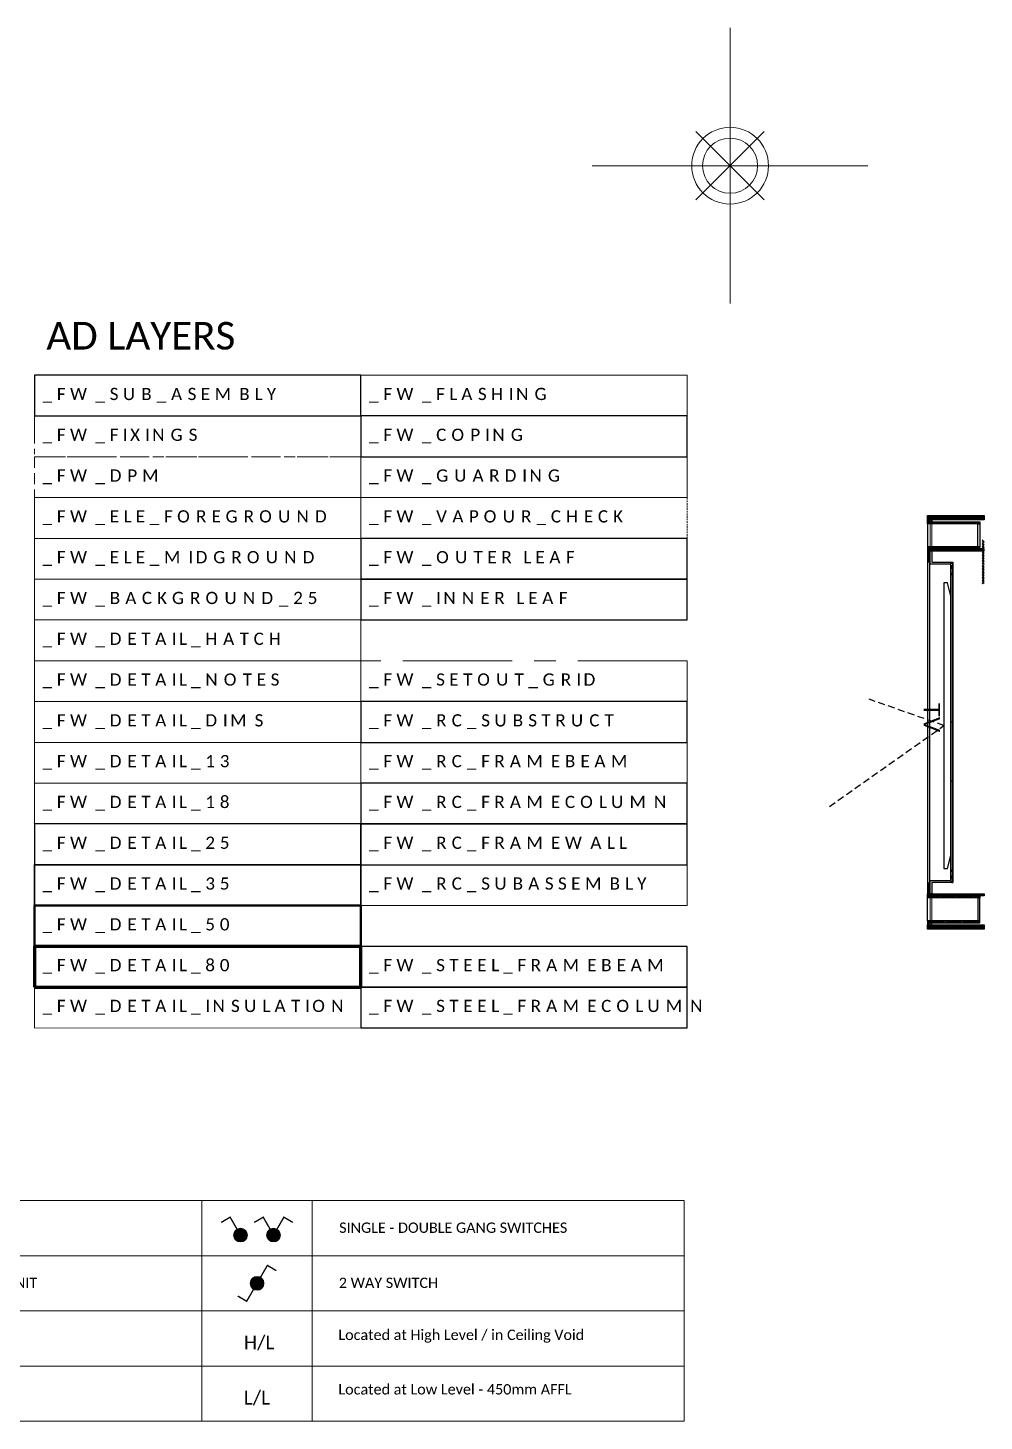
# Model space of a CAD drawing. Header units: millimetres. Extents: x -18512 to 101824, y -95768 to 52898.
# Drawn here: x -5094 to 1843, y -9109 to 1000 of the extents above; entities that cross this region are included whole.
import ezdxf

# ---------------------------------------------------------------- set-up
doc = ezdxf.new("R2010")
doc.units = ezdxf.units.MM
doc.header["$LTSCALE"] = 25
for name, pattern in [('CENTER', [50.8, 31.75, -6.35, 6.35, -6.35]), ('Dash', [6.35, 3.175, -3.175]), ('DASHED', [0.75, 0.5, -0.25]), ('DOT2', [3.175, 0, -3.175]), ('HIDDEN2', [4.7625, 3.175, -1.5875]), ('TRATTEGGIATA', [19.05, 12.7, -6.35]), ('WD-HIDDEN', [3.25, 2.15, -1.1])]:
    doc.linetypes.add(name, pattern=pattern)
doc.layers.get('0').update_dxf_attribs({"color": 254, "lineweight": 0})
doc.layers.get('Defpoints').update_dxf_attribs({"lineweight": 0})
for name, color, linetype in [('0_Dimensions', 1, 'Continuous'), ('3_Joinery', 1, 'Continuous'), ('FURNITURE', 1, 'Continuous'), ('TEXT', 3, 'Continuous'), ('WD-FURNITURE-1', 1, 'Continuous'), ('WD-FURNITURE-HIDDEN', 8, 'WD-HIDDEN')]:
    doc.layers.add(name, color=color, linetype=linetype)
for name, color, linetype, lineweight in [('_FW_COPING', 53, 'Continuous', 25), ('_FW_DETAIL_13', 61, 'Continuous', 5), ('_FW_DETAIL_18', 31, 'Continuous', 13), ('_FW_DETAIL_25', 11, 'Continuous', 25), ('_FW_DETAIL_35', 13, 'Continuous', 35), ('_FW_DETAIL_50', 203, 'Continuous', 50), ('_FW_DETAIL_80', 220, 'Continuous', 80), ('_FW_DETAIL_DIMS', 110, 'Continuous', 9), ('_FW_DETAIL_HATCH', 145, 'Continuous', 15), ('_FW_DETAIL_INSULATION', 213, 'BATTING', 15), ('_FW_DETAIL_NOTES', 131, 'Continuous', 18), ('_FW_DPM', 232, 'HIDDEN2', 18), ('_FW_ELE_BACKGROUND', 254, 'Continuous', 18), ('_FW_ELE_FOREGROUND', 251, 'Continuous', 13), ('_FW_ELE_MIDGROUND', 253, 'Continuous', 18), ('_FW_ELEC_SYMBOL', 253, 'Continuous', 0), ('_FW_FIXING', 130, 'CENTER', 9), ('_FW_FLASHING', 143, 'Continuous', 15), ('_FW_GUARDING', 205, 'Continuous', 15), ('_FW_HATCH', 251, 'Continuous', 0), ('_FW_INNER_LEAF', 85, 'Continuous', 25), ('_FW_OUTER_LEAF', 147, 'Continuous', 25), ('_FW_RC_FRAMEBEAM', 11, 'Continuous', 18), ('_FW_RC_FRAMECOLUMN', 13, 'Continuous', 30), ('_FW_RC_FRAMEWALL', 21, 'Continuous', 30), ('_FW_RC_SUBASSEMBLY', 31, 'Continuous', 20), ('_FW_RC_SUBSTRUCT', 20, 'Continuous', 30), ('_FW_SETOUT_GRID', 253, 'CENTER', 13), ('_FW_STEEL_FRAMEBEAM', 25, 'Continuous', 25), ('_FW_STEEL_FRAMECOLUMN', 55, 'Continuous', 25), ('_FW_SUB_ASSEMBLY', 150, 'Continuous', 25), ('_FW_VAPOUR_CHECK', 103, 'DASHED', 9), ('A200-1 Fine Outline', 8, 'Continuous', 9), ('FERRAMENTA', 242, 'Continuous', 13), ('hatch', 252, 'Continuous', 0), ('QUOTA', 251, 'Continuous', 13)]:
    doc.layers.add(name, color=color, linetype=linetype, lineweight=lineweight)
doc.styles.add('AV-X-BF-Architecture$0$DIM', font='arial.ttf')
doc.styles.add('FW_Calibri', font='calibri.ttf')
doc.linetypes.add('BATTING', pattern='A,0.00254,-2.54,[134,ltypeshp.shx,S=2.54,R=0,X=-2.54,Y=0],-5.08,[134,ltypeshp.shx,S=2.54,R=180,X=2.54,Y=0],-2.54', length=10.16254)

# ---------------------------------------------------------------- blocks, each defined once
blk = doc.blocks.new('*U72')
at = {"true_color": 0x0000fa}
h = blk.add_hatch(color=5, dxfattribs=at)
h.dxf.hatch_style = 1
h.paths.add_polyline_path([(50, 50, 1), (-50, 50, 1)])
at = {"color": 5, "true_color": 0x0000fa, "const_width": 10}
blk.add_lwpolyline([(-140, 142), (-75, 180), (0, 50)], dxfattribs=at)
at = {"color": 5, "true_color": 0x0000fa}
blk.add_circle((0, 50), 50, dxfattribs=at)
blk = doc.blocks.new('*U73')
at = {"true_color": 0x0000fa}
h = blk.add_hatch(color=5, dxfattribs=at)
h.dxf.hatch_style = 1
h.paths.add_polyline_path([(50, 50, 1), (-50, 50, 1)])
at = {"color": 5, "true_color": 0x0000fa, "const_width": 10}
for points in [[(-140, 142), (-75, 180), (0, 50)], [(140, 142), (75, 180), (0, 50)]]:
    blk.add_lwpolyline(points, dxfattribs=at)
at = {"color": 5, "true_color": 0x0000fa}
blk.add_circle((0, 50), 50, dxfattribs=at)
blk = doc.blocks.new('*U74')
at = {"true_color": 0x0000fa}
h = blk.add_hatch(color=5, dxfattribs=at)
h.dxf.hatch_style = 1
h.paths.add_polyline_path([(-50, 50, 1), (50, 50, 1)])
at = {"color": 5, "true_color": 0x0000fa, "const_width": 10}
for points in [[(140, 142), (75, 180), (0, 50)], [(-140, -42), (-75, -80), (0, 50)]]:
    blk.add_lwpolyline(points, dxfattribs=at)
blk.add_circle((0, 50), 50)
blk = doc.blocks.new('Kubikina K6100 fronte')
at = {"layer": 'FERRAMENTA', "linetype": 'TRATTEGGIATA', "ltscale": 0.2}
for points in [[(7, -36), (7, -36, 0.4142136), (14, -29), (14, 29, 0.4142136), (7, 36), (7, 36, 0.4142136), (0, 29), (0, -29, 0.4142136)], [(5, -22.5), (9, -22.5, 0.4142136), (14, -17.5), (14, 17.5, 0.4142136), (9, 22.5), (5, 22.5, 0.4142136), (0, 17.5), (0, -17.5, 0.4142136)]]:
    blk.add_lwpolyline(points, format="xyb", close=True, dxfattribs=at)
for centre in [(7, 27.5), (7, -27.5)]:
    blk.add_circle(centre, 2, dxfattribs=at)
blk = doc.blocks.new('*U351')
at = {"layer": 'WD-FURNITURE-1', "linetype": 'ByBlock'}
blk.add_lwpolyline([(-27, -1115), (0, -1013), (0, 1010), (-27, 1112), (-54, 1112), (-54, -1115)], close=True, dxfattribs=at)
at = {"layer": 'WD-FURNITURE-HIDDEN'}
blk.add_lwpolyline([(-947, -632), (-54, 0), (-637, 205)], dxfattribs=at)

msp = doc.modelspace()

# ---------------------------------------------------------------- hatches: boundary and pattern name
at = {"layer": '3_Joinery'}
h = msp.add_hatch(dxfattribs=at)
h.set_pattern_fill('AR-SAND', color=8, scale=0.25, angle=719.95443)
h.set_pattern_definition([(37.4544268, (777074.644, -860151.656), (-0.39027568, 12.23564523), [0, -9.652, 0, -10.795, 0, -10.31875]), (7.4544268, (777074.644, -860151.656), (11.25233264, 17.91168305), [0, -5.207, 0, -8.6995, 0, -3.33375]), (327.4544268, (777066.833, -860151.65), (19.77483158, 0.02020067), [0, -3.175, 0, -11.43, 0, -14.9225]), (317.4544268, (777066.833, -860151.65), (19.09333824, 5.55804795), [0, -1.5875, 0, -7.493, 0, -8.5725])])
edge = h.paths.add_edge_path()
edge.add_line((1449.8, -2795.1), (1446, -2795.1))
edge.add_arc((1445.9, -2802.5), 7.42, 449.0536, 540.94502)
edge.add_line((1438.5, -2802.7), (1438.5, -2869.9))
edge.add_arc((1443.7, -2869.9), 5.28, 179.99912, 269.99912)
edge.add_line((1443.7, -2875.2), (1449.8, -2875.2))
edge.add_line((1449.8, -2875.2), (1449.8, -2795.1))
h = msp.add_hatch(dxfattribs=at)
h.set_pattern_fill('AR-SAND', color=8, scale=0.25, angle=719.95443)
h.set_pattern_definition([(37.4544268, (777075.691, -858987.042), (-0.39027568, 12.23564523), [0, -9.652, 0, -10.795, 0, -10.31875]), (7.4544268, (777075.69, -858987.042), (11.25233264, 17.91168305), [0, -5.207, 0, -8.6995, 0, -3.33375]), (327.4544268, (777067.88, -858987.036), (19.77483158, 0.02020067), [0, -3.175, 0, -11.43, 0, -14.9225]), (317.4544268, (777067.88, -858987.036), (19.09333824, 5.55804795), [0, -1.5875, 0, -7.493, 0, -8.5725])])
edge = h.paths.add_edge_path()
edge.add_line((1449.8, -5282.5), (1446, -5282.5))
edge.add_arc((1445.9, -5275.1), 7.42, 179.05385, 270.94527, ccw=False)
edge.add_line((1438.5, -5275), (1438.5, -5207.8))
edge.add_arc((1443.7, -5207.8), 5.28, 449.99975, 539.99975, ccw=False)
edge.add_line((1443.7, -5202.5), (1449.8, -5202.5))
edge.add_line((1449.8, -5202.5), (1449.8, -5282.5))
at = {"layer": '_FW_HATCH', "lineweight": 15, "extrusion": (0, 0, -1)}
h = msp.add_hatch(dxfattribs=at)
h.set_pattern_fill('ANSI31', color=8, scale=2.5, angle=90.04557, style=0)
h.set_pattern_definition([(135.0455732, (-767071.173, -915990.513), (-5.608193976, -5.617122624), [])])
h.paths.add_polyline_path([(-1432.4, -2568.2), (-1432.4, -2539.6), (-1842.4, -2539.6), (-1842.4, -2568.2)])
at = {"layer": '_FW_HATCH', "lineweight": 15}
h = msp.add_hatch(dxfattribs=at)
h.set_pattern_fill('ANSI31', color=8, scale=2.5, angle=629.95443, style=0)
h.set_pattern_definition([(314.9544268, (767105.754, -869640.5894), (5.617122624, 5.608193976), [])])
h.paths.add_polyline_path([(1432.4, -2569.7), (1432.4, -2598.4), (1449.8, -2598.4), (1449.8, -2583.3), (1462.6, -2583.3), (1462.6, -2569.7)])
h = msp.add_hatch(dxfattribs=at)
h.set_pattern_fill('ANSI31', color=8, scale=2.5, angle=629.95443, style=0)
h.set_pattern_definition([(314.9544268, (767145.724, -869660.621), (5.617122624, 5.608193976), [])])
h.paths.add_polyline_path([(1461.8, -2598.4), (1461.8, -2585.6), (1452, -2585.6), (1452, -2598.4)])
h = msp.add_hatch(dxfattribs=at)
h.set_pattern_fill('ANSI31', color=8, scale=2.5, angle=629.95443, style=0)
h.set_pattern_definition([(314.9544268, (767005.326, -863577.256), (5.617122624, 5.608193976), [])])
h.paths.add_polyline_path([(1464.1, -2598.4), (1464.1, -2584.8), (1811.4, -2584.8), (1811.4, -2598.4), (1804.1, -2598.4), (1804.1, -2590.5), (1796.1, -2590.5), (1796.1, -2598.4)])
h = msp.add_hatch(dxfattribs=at)
h.set_pattern_fill('ANSI31', color=8, scale=2.5, angle=629.95443, style=0)
h.set_pattern_definition([(314.9544268, (767270.045, -866596.1795), (5.617122624, 5.608193976), [])])
h.paths.add_polyline_path([(1829.1, -3042), (1833.2, -3042), (1833.2, -3034), (1842.4, -3034), (1842.4, -2717.5), (1833.2, -2717.5), (1833.2, -2709.4), (1829, -2709.4)])
h = msp.add_hatch(dxfattribs=at)
h.set_pattern_fill('ANSI31', color=8, scale=2.5, angle=629.95443, style=0)
h.set_pattern_definition([(314.9544268, (767105.432, -870040.589), (5.617122624, 5.608193976), [])])
h.paths.add_polyline_path([(1432.4, -2765.7), (1432.4, -2794.4), (1462.6, -2794.4), (1462.6, -2780.8), (1449.8, -2780.8), (1449.8, -2765.7)])
h = msp.add_hatch(dxfattribs=at)
h.set_pattern_fill('ANSI31', color=8, scale=2.5, angle=629.95443, style=0)
h.set_pattern_definition([(314.9544268, (767145.402, -870060.621), (5.617122624, 5.608193976), [])])
h.paths.add_polyline_path([(1461.8, -2765.7), (1461.8, -2778.5), (1452, -2778.5), (1452, -2765.7)])
h = msp.add_hatch(dxfattribs=at)
h.set_pattern_fill('ANSI31', color=8, scale=2.5, angle=629.95443, style=0)
h.set_pattern_definition([(314.9544268, (767005.004, -863977.256), (5.617122624, 5.608193976), [])])
h.paths.add_polyline_path([(1464.1, -2765.7), (1464.1, -2779.3), (1811.4, -2779.3), (1811.4, -2765.7), (1804.1, -2765.7), (1804.1, -2773.6), (1796.1, -2773.6), (1796.1, -2765.7)])
h = msp.add_hatch(dxfattribs=at)
h.set_pattern_fill('ANSI31', color=8, scale=2.5, angle=629.95443, style=0)
h.set_pattern_definition([(314.9544268, (767161.399, -870081.634), (5.617122624, 5.608193976), [])])
h.paths.add_polyline_path([(1842.2, -2780.8), (1842.2, -2794.4), (1464.1, -2794.4), (1464.1, -2780.8)])
h = msp.add_hatch(dxfattribs=at)
h.set_pattern_fill('ANSI31', color=8, scale=2.5, angle=629.95443, style=0)
h.set_pattern_definition([(314.9544268, (767104.416, -871468.835), (5.617122624, 5.608193976), [])])
h.paths.add_polyline_path([(1432.4, -5283.3), (1432.4, -5311.9), (1449.8, -5311.9), (1449.8, -5296.9), (1462.6, -5296.9), (1462.6, -5283.3)])
h = msp.add_hatch(dxfattribs=at)
h.set_pattern_fill('ANSI31', color=8, scale=2.5, angle=629.95443, style=0)
h.set_pattern_definition([(314.9544268, (767144.386, -871488.8666), (5.617122624, 5.608193976), [])])
h.paths.add_polyline_path([(1461.8, -5311.9), (1461.8, -5299.1), (1452, -5299.1), (1452, -5311.9)])
h = msp.add_hatch(dxfattribs=at)
h.set_pattern_fill('ANSI31', color=8, scale=2.5, angle=629.95443, style=0)
h.set_pattern_definition([(314.9544268, (767160.6164, -870829.877), (5.617122624, 5.608193976), [])])
h.paths.add_polyline_path([(1842, -5283.3), (1842, -5296.9), (1464.1, -5296.9), (1464.1, -5283.3)])
h = msp.add_hatch(dxfattribs=at)
h.set_pattern_fill('ANSI31', color=8, scale=2.5, angle=629.95443, style=0)
h.set_pattern_definition([(314.9544268, (767118.523, -868802.092), (5.617122624, 5.608193976), [])])
h.paths.add_polyline_path([(1464.1, -5311.9), (1464.1, -5298.4), (1811.4, -5298.4), (1811.4, -5311.9), (1804.1, -5311.9), (1804.1, -5304), (1796.2, -5304), (1796.2, -5311.9)])
h = msp.add_hatch(dxfattribs=at)
h.set_pattern_fill('ANSI31', color=8, scale=2.5, angle=629.95443, style=0)
h.set_pattern_definition([(314.9544268, (767104.094, -871868.835), (5.617122624, 5.608193976), [])])
h.paths.add_polyline_path([(1432.4, -5479.3), (1432.4, -5507.9), (1462.6, -5507.9), (1462.6, -5494.4), (1449.8, -5494.4), (1449.8, -5479.3)])
at = {"layer": '_FW_HATCH', "lineweight": 15, "extrusion": (0, 0, -1)}
h = msp.add_hatch(dxfattribs=at)
h.set_pattern_fill('ANSI31', color=8, scale=2.5, angle=90.04557, style=0)
h.set_pattern_definition([(135.0455732, (-767071.173, -918960.361), (-5.608193976, -5.617122624), [])])
h.paths.add_polyline_path([(-1432.4, -5538.1), (-1432.4, -5509.4), (-1842.4, -5509.4), (-1842.4, -5538.1)])
at = {"layer": '_FW_HATCH', "lineweight": 15}
h = msp.add_hatch(dxfattribs=at)
h.set_pattern_fill('ANSI31', color=8, scale=2.5, angle=629.95443, style=0)
h.set_pattern_definition([(314.9544268, (767144.064, -871888.8665), (5.617122624, 5.608193976), [])])
h.paths.add_polyline_path([(1461.8, -5479.3), (1461.8, -5492.1), (1452, -5492.1), (1452, -5479.3)])
h = msp.add_hatch(dxfattribs=at)
h.set_pattern_fill('ANSI31', color=8, scale=2.5, angle=629.95443, style=0)
h.set_pattern_definition([(314.9544268, (767118.1425, -869275.985), (5.617122624, 5.608193976), [])])
h.paths.add_polyline_path([(1464.1, -5479.3), (1464.1, -5492.8), (1811.4, -5492.8), (1811.4, -5479.3), (1804.1, -5479.3), (1804.1, -5487.2), (1796.1, -5487.2), (1796.1, -5479.3)])

# ---------------------------------------------------------------- linework, layer by layer
msp.add_lwpolyline([(-3031.9, -7509.2), (-3031.9, -9109.2)])
at = {"layer": '0_Dimensions', "extrusion": (0, 0, -1), "elevation": 0}
for points in [[(-1449.8, -2875.2), (-1449.8, -2795.1), (-1446, -2795.1, -0.4142119), (-1438.5, -2802.7), (-1438.5, -2869.9, -0.4142136), (-1443.7, -2875.2), (-1449.8, -2875.2)], [(-1449.8, -5202.5), (-1449.8, -5282.5), (-1446, -5282.5, 0.4142119), (-1438.5, -5275), (-1438.5, -5207.8, 0.4142136), (-1443.7, -5202.5), (-1449.8, -5202.5)]]:
    msp.add_lwpolyline(points, format="xyb", dxfattribs=at)
at = {"layer": '3_Joinery', "extrusion": (0, 0, -1)}
for p, q in [((1431.7, -2599.1), (1431.7, -2765)), ((1431.7, -2795.1), (1431.7, -5282.5)), ((1449.8, -5187.4), (1449.8, -2890.2)), ((1431.7, -5478.5), (1431.7, -5312.7)), ((1431.7, -5478.5), (1431.7, -5312.7))]:
    msp.add_line(p, q, dxfattribs=at)
at = {"layer": '3_Joinery', "color": 2}
for p, q in [((1615.4, -4038.8), (1602.5, -4038.8)), ((1615.4, -4464.9), (1601.8, -4464.9))]:
    msp.add_line(p, q, dxfattribs=at)
at = {"layer": '3_Joinery', "extrusion": (0, 0, -1)}
for points in [[(-1431.7, -2569), (-1431.7, -2538.8), (-1843.2, -2538.8), (-1843.2, -2569)], [(-1431.7, -2569), (-1431.7, -2538.8), (-1843.2, -2538.8), (-1843.2, -2569)], [(-1431.7, -2599.1), (-1431.7, -2569), (-1463.3, -2569), (-1463.3, -2584.1), (-1450.5, -2584.1), (-1450.5, -2599.1)], [(-1451.3, -2599.1), (-1451.3, -2584.8), (-1462.6, -2584.8), (-1462.6, -2599.1)], [(-1463.3, -2599.1), (-1463.3, -2584.1), (-1812.2, -2584.1), (-1812.2, -2599.1), (-1803.3, -2599.1), (-1803.3, -2591.2), (-1796.9, -2591.2), (-1796.9, -2599.1)], [(-1431.7, -2765), (-1431.7, -2795.1), (-1463.3, -2795.1), (-1463.3, -2780), (-1450.5, -2780), (-1450.5, -2765)], [(-1451.3, -2765), (-1451.3, -2779.3), (-1462.6, -2779.3), (-1462.6, -2765)], [(-1463.3, -2765), (-1463.3, -2780), (-1812.2, -2780), (-1812.2, -2765), (-1803.3, -2765), (-1803.3, -2772.9), (-1796.9, -2772.9), (-1796.9, -2765)], [(-1463.3, -2780), (-1463.3, -2795.1), (-1843, -2795.1), (-1843, -2780)], [(-1431.7, -5312.7), (-1431.7, -5282.5), (-1463.3, -5282.5), (-1463.3, -5297.6), (-1450.5, -5297.6), (-1450.5, -5312.7)], [(-1451.3, -5312.7), (-1451.3, -5298.4), (-1462.6, -5298.4), (-1462.6, -5312.7)], [(-1463.3, -5297.6), (-1463.3, -5282.5), (-1842.8, -5282.5), (-1842.8, -5297.6)], [(-1463.3, -5312.7), (-1463.3, -5297.6), (-1812.2, -5297.6), (-1812.2, -5312.7), (-1803.3, -5312.7), (-1803.3, -5304.8), (-1796.9, -5304.8), (-1796.9, -5312.7)], [(-1431.7, -5478.5), (-1431.7, -5508.7), (-1463.3, -5508.7), (-1463.3, -5493.6), (-1450.5, -5493.6), (-1450.5, -5478.5)], [(-1431.7, -5538.8), (-1431.7, -5508.7), (-1843.2, -5508.7), (-1843.2, -5538.8)], [(-1431.7, -5538.8), (-1431.7, -5508.7), (-1843.2, -5508.7), (-1843.2, -5538.8)], [(-1451.3, -5478.5), (-1451.3, -5492.8), (-1462.6, -5492.8), (-1462.6, -5478.5)], [(-1463.3, -5478.5), (-1463.3, -5493.6), (-1812.2, -5493.6), (-1812.2, -5478.5), (-1803.3, -5478.5), (-1803.3, -5486.4), (-1796.9, -5486.4), (-1796.9, -5478.5)]]:
    msp.add_lwpolyline(points, close=True, dxfattribs=at)
at = {"layer": '3_Joinery', "extrusion": (0, 0, -1), "elevation": 0}
for points in [[(-1797.3, -2591.6), (-1802.9, -2591.6), (-1802.9, -2599.6), (-1812.2, -2599.6), (-1812.2, -2764.6), (-1802.9, -2764.6), (-1802.9, -2772.5), (-1797.3, -2772.5)], [(-1797.3, -5486.1), (-1802.9, -5486.1), (-1802.9, -5478), (-1812.2, -5478), (-1812.2, -5313), (-1802.9, -5313), (-1802.9, -5305.1), (-1797.3, -5305.1)]]:
    msp.add_lwpolyline(points, close=True, dxfattribs=at)
at = {"layer": '3_Joinery', "extrusion": (0, 0, -1)}
msp.add_lwpolyline([(-1463.3, -5201), (-1463.3, -5282.5), (-1449.8, -5282.5), (-1449.8, -5187.4), (-1601.8, -5187.4), (-1601.8, -2890.2), (-1449.8, -2890.2), (-1449.8, -2795.1), (-1463.3, -2795.1), (-1463.3, -2876.7), (-1615.4, -2876.7), (-1615.4, -5201), (-1463.3, -5201)], dxfattribs=at)
at = {"layer": '3_Joinery'}
for points in [[(1601.8, -2903.1), (1601.8, -2885), (1609.3, -2885), (1609.3, -2876.7), (1615.4, -2876.7), (1615.4, -2903.1)], [(1601.8, -5174.6), (1601.8, -5192.7), (1609.3, -5192.7), (1609.3, -5201), (1615.4, -5201), (1615.4, -5174.6)]]:
    msp.add_lwpolyline(points, close=True, dxfattribs=at)
at = {"layer": '3_Joinery', "color": 2}
msp.add_lwpolyline([(1615.4, -5173.1), (1615.4, -2904.6), (1601.8, -2904.6), (1601.8, -5173.1)], close=True, dxfattribs=at)
at = {"layer": '_FW_COPING'}
msp.add_lwpolyline([(-2678.6, -2112.1), (-310.5, -2112.1), (-310.5, -1816.1), (-2678.6, -1816.1)], close=True, dxfattribs=at)
at = {"layer": '_FW_DETAIL_13'}
msp.add_lwpolyline([(-5046.7, -4480.2), (-2678.6, -4480.2), (-2678.6, -4184.2), (-5046.7, -4184.2)], close=True, dxfattribs=at)
at = {"layer": '_FW_DETAIL_18'}
msp.add_lwpolyline([(-5046.7, -4776.2), (-2678.6, -4776.2), (-2678.6, -4480.2), (-5046.7, -4480.2)], close=True, dxfattribs=at)
at = {"layer": '_FW_DETAIL_25'}
msp.add_lwpolyline([(-5046.7, -5072.2), (-2678.6, -5072.2), (-2678.6, -4776.2), (-5046.7, -4776.2)], close=True, dxfattribs=at)
at = {"layer": '_FW_DETAIL_35'}
msp.add_lwpolyline([(-5046.7, -5368.2), (-2678.6, -5368.2), (-2678.6, -5072.2), (-5046.7, -5072.2)], close=True, dxfattribs=at)
at = {"layer": '_FW_DETAIL_50'}
msp.add_lwpolyline([(-5046.7, -5664.2), (-2678.6, -5664.2), (-2678.6, -5368.2), (-5046.7, -5368.2)], close=True, dxfattribs=at)
at = {"layer": '_FW_DETAIL_80'}
msp.add_lwpolyline([(-5046.7, -5960.2), (-2678.6, -5960.2), (-2678.6, -5664.2), (-5046.7, -5664.2)], close=True, dxfattribs=at)
at = {"layer": '_FW_DETAIL_DIMS'}
msp.add_lwpolyline([(-5046.7, -4184.2), (-2678.6, -4184.2), (-2678.6, -3888.2), (-5046.7, -3888.2)], close=True, dxfattribs=at)
at = {"layer": '_FW_DETAIL_HATCH', "lineweight": 0}
msp.add_lwpolyline([(-5046.7, -3592.2), (-2678.6, -3592.2), (-2678.6, -3296.2), (-5046.7, -3296.2)], close=True, dxfattribs=at)
at = {"layer": '_FW_DETAIL_INSULATION', "color": 200, "ltscale": 0.1, "const_width": 5.92}
msp.add_lwpolyline([(-5046.7, -6256.2), (-2678.6, -6256.2), (-2678.6, -5960.2), (-5046.7, -5960.2)], close=True, dxfattribs=at)
at = {"layer": '_FW_DETAIL_NOTES', "lineweight": 0}
msp.add_lwpolyline([(-5046.7, -3888.2), (-2678.6, -3888.2), (-2678.6, -3592.2), (-5046.7, -3592.2)], close=True, dxfattribs=at)
at = {"layer": '_FW_DPM'}
msp.add_lwpolyline([(-5046.7, -2408.1), (-2678.6, -2408.1), (-2678.6, -2112.1), (-5046.7, -2112.1)], close=True, dxfattribs=at)
at = {"layer": '_FW_ELE_BACKGROUND'}
msp.add_lwpolyline([(-5046.7, -3296.2), (-2678.6, -3296.2), (-2678.6, -3000.1), (-5046.7, -3000.1)], close=True, dxfattribs=at)
at = {"layer": '_FW_ELE_FOREGROUND'}
msp.add_lwpolyline([(-5046.7, -2704.1), (-2678.6, -2704.1), (-2678.6, -2408.1), (-5046.7, -2408.1)], close=True, dxfattribs=at)
at = {"layer": '_FW_ELE_MIDGROUND'}
msp.add_lwpolyline([(-5046.7, -3000.1), (-2678.6, -3000.1), (-2678.6, -2704.1), (-5046.7, -2704.1)], close=True, dxfattribs=at)
at = {"layer": '_FW_ELEC_SYMBOL'}
msp.add_line((-3031.9, -7509.2), (-3831.9, -7509.2), dxfattribs=at)
for points in [[(-7331.9, -7509.2), (-3831.9, -7509.2), (-3831.9, -9109.2), (-7331.9, -9109.2)], [(-3831.9, -7509.2), (-331.9, -7509.2), (-331.9, -9109.2), (-3831.9, -9109.2)]]:
    msp.add_lwpolyline(points, close=True, dxfattribs=at)
for points in [[(-7331.9, -7909.2), (-3831.9, -7909.2)], [(-3831.9, -7909.2), (-331.9, -7909.2)], [(-7331.9, -8309.2), (-3831.9, -8309.2)], [(-3831.9, -8309.2), (-331.9, -8309.2)], [(-7331.9, -8709.2), (-3831.9, -8709.2)], [(-3831.9, -8709.2), (-331.9, -8709.2)]]:
    msp.add_lwpolyline(points, dxfattribs=at)
at = {"layer": '_FW_FIXING', "ltscale": 0.25}
msp.add_lwpolyline([(-5046.7, -2112.1), (-2678.6, -2112.1), (-2678.6, -1816.1), (-5046.7, -1816.1)], close=True, dxfattribs=at)
at = {"layer": '_FW_FLASHING'}
msp.add_lwpolyline([(-2678.6, -1816.1), (-310.5, -1816.1), (-310.5, -1520.1), (-2678.6, -1520.1)], close=True, dxfattribs=at)
at = {"layer": '_FW_GUARDING'}
msp.add_lwpolyline([(-2678.6, -2408.1), (-310.5, -2408.1), (-310.5, -2112.1), (-2678.6, -2112.1)], close=True, dxfattribs=at)
at = {"layer": '_FW_HATCH', "color": 8, "lineweight": 15, "extrusion": (0, 0, -1)}
for p, q in [((1450.5, -2599.1), (1450.5, -2765)), ((1463.3, -2599.1), (1463.3, -2765)), ((1450.5, -5478.5), (1450.5, -5312.7)), ((1463.3, -5478.5), (1463.3, -5312.7))]:
    msp.add_line(p, q, dxfattribs=at)
for points in [[(-1432.4, -2568.2), (-1432.4, -2539.6), (-1842.4, -2539.6), (-1842.4, -2568.2)], [(-1432.4, -2568.2), (-1432.4, -2539.6), (-1842.4, -2539.6), (-1842.4, -2568.2)], [(-1432.4, -2598.4), (-1432.4, -2569.7), (-1462.6, -2569.7), (-1462.6, -2583.3), (-1449.8, -2583.3), (-1449.8, -2598.4)], [(-1452, -2598.4), (-1452, -2585.6), (-1461.8, -2585.6), (-1461.8, -2598.4)], [(-1464.1, -2598.4), (-1464.1, -2584.8), (-1811.4, -2584.8), (-1811.4, -2598.4), (-1804.1, -2598.4), (-1804.1, -2590.5), (-1796.1, -2590.5), (-1796.1, -2598.4)], [(-1432.4, -2765.7), (-1432.4, -2794.4), (-1462.6, -2794.4), (-1462.6, -2780.8), (-1449.8, -2780.8), (-1449.8, -2765.7)], [(-1462.6, -5200.2), (-1462.6, -5281.8), (-1450.5, -5281.8), (-1450.5, -5188.2), (-1602.6, -5188.2), (-1602.5, -2889.5), (-1450.5, -2889.5), (-1450.5, -2795.9), (-1462.6, -2795.9), (-1462.6, -2877.4), (-1614.6, -2877.4), (-1614.6, -5200.2)], [(-1452, -2765.7), (-1452, -2778.5), (-1461.8, -2778.5), (-1461.8, -2765.7)], [(-1464.1, -2765.7), (-1464.1, -2779.3), (-1811.4, -2779.3), (-1811.4, -2765.7), (-1804.1, -2765.7), (-1804.1, -2773.6), (-1796.1, -2773.6), (-1796.1, -2765.7)], [(-1464.1, -2780.8), (-1464.1, -2794.4), (-1842.2, -2794.4), (-1842.2, -2780.8)], [(-1432.4, -5311.9), (-1432.4, -5283.3), (-1462.6, -5283.3), (-1462.6, -5296.9), (-1449.8, -5296.9), (-1449.8, -5311.9)], [(-1452, -5311.9), (-1452, -5299.1), (-1461.8, -5299.1), (-1461.8, -5311.9)], [(-1464.1, -5296.9), (-1464.1, -5283.3), (-1842, -5283.3), (-1842, -5296.8)], [(-1464.1, -5311.9), (-1464.1, -5298.4), (-1811.4, -5298.4), (-1811.4, -5311.9), (-1804.1, -5311.9), (-1804.1, -5304), (-1796.2, -5304), (-1796.2, -5311.9)], [(-1432.4, -5479.3), (-1432.4, -5507.9), (-1462.6, -5507.9), (-1462.6, -5494.4), (-1449.8, -5494.4), (-1449.8, -5479.3)], [(-1432.4, -5538.1), (-1432.4, -5509.4), (-1842.4, -5509.4), (-1842.4, -5538.1)], [(-1432.4, -5538.1), (-1432.4, -5509.4), (-1842.4, -5509.4), (-1842.4, -5538.1)], [(-1452, -5479.3), (-1452, -5492.1), (-1461.8, -5492.1), (-1461.8, -5479.3)], [(-1464.1, -5479.3), (-1464.1, -5492.8), (-1811.4, -5492.8), (-1811.4, -5479.3), (-1804.1, -5479.3), (-1804.1, -5487.2), (-1796.1, -5487.2), (-1796.1, -5479.3)]]:
    msp.add_lwpolyline(points, close=True, dxfattribs=at)
at = {"layer": '_FW_HATCH', "color": 8, "lineweight": 15, "extrusion": (0, 0, -1), "elevation": 0}
for points in [[(-1798, -2592.3), (-1802.2, -2592.3), (-1802.2, -2600.4), (-1811.4, -2600.4), (-1811.4, -2763.9), (-1802.2, -2763.9), (-1802.2, -2771.8), (-1798, -2771.8)], [(-1798, -5485.3), (-1802.2, -5485.3), (-1802.2, -5477.3), (-1811.4, -5477.3), (-1811.4, -5313.8), (-1802.2, -5313.8), (-1802.2, -5305.9), (-1798, -5305.9)]]:
    msp.add_lwpolyline(points, close=True, dxfattribs=at)
at = {"layer": '_FW_HATCH', "color": 8, "lineweight": 15, "extrusion": (0, 0, -1)}
for points in [[(-1615.4, -5201), (-1615.4, -5201), (-1615.4, -2876.7)], [(-1615.4, -3093.9), (-1615.4, -2876.7), (-1615.4, -2876.7)]]:
    msp.add_lwpolyline(points, dxfattribs=at)
at = {"layer": '_FW_INNER_LEAF'}
msp.add_lwpolyline([(-2678.6, -3000.1), (-310.5, -3000.1), (-310.5, -2704.1), (-2678.6, -2704.1)], close=True, dxfattribs=at)
at = {"layer": '_FW_OUTER_LEAF'}
msp.add_lwpolyline([(-2678.6, -3296.2), (-310.5, -3296.2), (-310.5, -3000.1), (-2678.6, -3000.1)], close=True, dxfattribs=at)
at = {"layer": '_FW_RC_FRAMEBEAM'}
msp.add_lwpolyline([(-2678.6, -4480.2), (-310.5, -4480.2), (-310.5, -4184.2), (-2678.6, -4184.2)], close=True, dxfattribs=at)
at = {"layer": '_FW_RC_FRAMECOLUMN'}
msp.add_lwpolyline([(-2678.6, -4776.2), (-310.5, -4776.2), (-310.5, -4480.2), (-2678.6, -4480.2)], close=True, dxfattribs=at)
at = {"layer": '_FW_RC_FRAMEWALL'}
msp.add_lwpolyline([(-2678.6, -5072.2), (-310.5, -5072.2), (-310.5, -4776.2), (-2678.6, -4776.2)], close=True, dxfattribs=at)
at = {"layer": '_FW_RC_SUBASSEMBLY'}
msp.add_lwpolyline([(-2678.6, -5368.2), (-310.5, -5368.2), (-310.5, -5072.2), (-2678.6, -5072.2)], close=True, dxfattribs=at)
at = {"layer": '_FW_RC_SUBSTRUCT'}
msp.add_lwpolyline([(-2678.6, -4184.2), (-310.5, -4184.2), (-310.5, -3888.2), (-2678.6, -3888.2)], close=True, dxfattribs=at)
at = {"layer": '_FW_SETOUT_GRID'}
msp.add_lwpolyline([(-2678.6, -3888.2), (-310.5, -3888.2), (-310.5, -3592.2), (-2678.6, -3592.2)], close=True, dxfattribs=at)
at = {"layer": '_FW_STEEL_FRAMEBEAM'}
msp.add_lwpolyline([(-2678.6, -5960.2), (-310.5, -5960.2), (-310.5, -5664.2), (-2678.6, -5664.2)], close=True, dxfattribs=at)
at = {"layer": '_FW_STEEL_FRAMECOLUMN'}
msp.add_lwpolyline([(-2678.6, -6256.2), (-310.5, -6256.2), (-310.5, -5960.2), (-2678.6, -5960.2)], close=True, dxfattribs=at)
at = {"layer": '_FW_SUB_ASSEMBLY'}
msp.add_lwpolyline([(-5046.7, -1816.1), (-2678.6, -1816.1), (-2678.6, -1520.1), (-5046.7, -1520.1)], close=True, dxfattribs=at)
at = {"layer": '_FW_VAPOUR_CHECK'}
msp.add_lwpolyline([(-2678.6, -2704.1), (-310.5, -2704.1), (-310.5, -2408.1), (-2678.6, -2408.1)], close=True, dxfattribs=at)
at = {"layer": 'A200-1 Fine Outline', "color": 2, "linetype": 'DOT2', "ltscale": 0.05, "extrusion": (0, 0, -1)}
for points in [[(-1462.6, -2779.7), (-1450.9, -2779.7), (-1450.9, -2584.4), (-1462.6, -2584.4)], [(-1462.6, -5298), (-1450.9, -5298), (-1450.9, -5493.2), (-1462.6, -5493.2)]]:
    msp.add_lwpolyline(points, dxfattribs=at)
at = {"layer": 'Defpoints'}
for p, q in [((0, 0), (0, 1000)), ((0, -400), (0, 400)), ((-247.5, 247.5), (247.5, -247.5)), ((-247.5, -247.5), (247.5, 247.5)), ((0, 0), (-1000, 0)), ((-400, 0), (400, 0)), ((0, 0), (0, -1000)), ((0, 0), (1000, 0))]:
    msp.add_line(p, q, dxfattribs=at)
at = {"layer": 'Defpoints', "color": 0}
for radius in [278.4, 200, 200]:
    msp.add_circle((0, 0), radius, dxfattribs=at)
at = {"layer": 'FERRAMENTA', "linetype": 'TRATTEGGIATA', "ltscale": 0.5}
for points in [[(1604.1, -2906.8), (1604.1, -2914.4), (1601.8, -2914.4), (1601.8, -2906.8)], [(1604.1, -5170.8), (1604.1, -5163.3), (1601.8, -5163.3), (1601.8, -5170.8)]]:
    msp.add_lwpolyline(points, close=True, dxfattribs=at)
at = {"layer": 'hatch', "linetype": 'Dash', "lineweight": 9}
msp.add_lwpolyline([(1433.1, -4695.5), (1433.2, -4695.5)], dxfattribs=at)

# ---------------------------------------------------------------- block references
at = {"layer": '_FW_ELEC_SYMBOL'}
for name, p in [('*U72', (-3552, -7809.4)), ('*U73', (-3312, -7809.4))]:
    msp.add_blockref(name, p, dxfattribs=at)
at = {"layer": '_FW_ELEC_SYMBOL', "color": 5, "true_color": 0x0000fa}
msp.add_blockref('*U74', (-3431.9, -8159.3), dxfattribs=at)
at = {"layer": 'FURNITURE', "linetype": 'Continuous', "lineweight": 5, "xscale": 0.9305887458566297, "yscale": 0.9305887458566297, "zscale": 0.9305887458566297}
msp.add_blockref('*U351', (1601.8, -4062.2), dxfattribs=at)
at = {"layer": 'QUOTA', "xscale": 0.7537999548727596, "yscale": 0.7537999548727596, "zscale": 0.7537999548727596, "rotation": 359.9994362724653}
for p in [(1602.5, -2940.7), (1602.6, -5136.9)]:
    msp.add_blockref('Kubikina K6100 fronte', p, dxfattribs=at)

# ---------------------------------------------------------------- texts
at = {"lineweight": 0, "insert": (-4960.2, -1133.9), "char_height": 200, "attachment_point": 1, "style": 'FW_Calibri'}
msp.add_mtext_dynamic_manual_height_columns('AD LAYERS', width=8447.714, gutter_width=12.5, heights=[0], dxfattribs=at)
at = {"layer": '_FW_COPING', "insert": (-2619.3, -1961.6), "char_height": 88.803, "width": 2901.314, "attachment_point": 4, "style": 'FW_Calibri'}
msp.add_mtext('\\pxql;{\\T1.5;_FW_COPING}', dxfattribs=at)
at = {"layer": '_FW_DETAIL_13', "insert": (-4987.4, -4329.7), "char_height": 88.803, "width": 2901.314, "attachment_point": 4, "style": 'FW_Calibri'}
msp.add_mtext('\\pxql;{\\T1.5;_FW_DETAIL_13}', dxfattribs=at)
at = {"layer": '_FW_DETAIL_18', "insert": (-4987.4, -4625.7), "char_height": 88.803, "width": 2901.314, "attachment_point": 4, "style": 'FW_Calibri'}
msp.add_mtext('\\pxql;{\\T1.5;_FW_DETAIL_18}', dxfattribs=at)
at = {"layer": '_FW_DETAIL_25', "insert": (-4987.4, -4921.7), "char_height": 88.803, "width": 2901.314, "attachment_point": 4, "style": 'FW_Calibri'}
msp.add_mtext('\\pxql;{\\T1.5;_FW_DETAIL_25}', dxfattribs=at)
at = {"layer": '_FW_DETAIL_35', "insert": (-4987.4, -5217.7), "char_height": 88.803, "width": 2901.314, "attachment_point": 4, "style": 'FW_Calibri'}
msp.add_mtext('\\pxql;{\\T1.5;_FW_DETAIL_35}', dxfattribs=at)
at = {"layer": '_FW_DETAIL_50', "insert": (-4987.4, -5513.7), "char_height": 88.803, "width": 2901.314, "attachment_point": 4, "style": 'FW_Calibri'}
msp.add_mtext('\\pxql;{\\T1.5;_FW_DETAIL_50}', dxfattribs=at)
at = {"layer": '_FW_DETAIL_80', "insert": (-4987.4, -5809.8), "char_height": 88.803, "width": 2901.314, "attachment_point": 4, "style": 'FW_Calibri'}
msp.add_mtext('\\pxql;{\\T1.5;_FW_DETAIL_80}', dxfattribs=at)
at = {"layer": '_FW_DETAIL_DIMS', "insert": (-4987.4, -4033.7), "char_height": 88.803, "width": 2901.314, "attachment_point": 4, "style": 'FW_Calibri'}
msp.add_mtext('\\pxql;{\\T1.5;_FW_DETAIL_DIMS}', dxfattribs=at)
at = {"layer": '_FW_DETAIL_HATCH', "lineweight": 0, "insert": (-4987.4, -3441.7), "char_height": 88.803, "width": 2901.314, "attachment_point": 4, "style": 'FW_Calibri'}
msp.add_mtext('\\pxql;{\\T1.5;_FW_DETAIL_HATCH}', dxfattribs=at)
at = {"layer": '_FW_DETAIL_INSULATION', "color": 200, "ltscale": 2, "insert": (-4987.4, -6105.8), "char_height": 88.803, "width": 2901.314, "attachment_point": 4, "style": 'FW_Calibri'}
msp.add_mtext('\\pxql;{\\T1.5;_FW_DETAIL_INSULATION}', dxfattribs=at)
at = {"layer": '_FW_DETAIL_NOTES', "lineweight": 0, "insert": (-4987.4, -3737.7), "char_height": 88.803, "width": 2901.314, "attachment_point": 4, "style": 'FW_Calibri'}
msp.add_mtext('\\pxql;{\\T1.5;_FW_DETAIL_NOTES}', dxfattribs=at)
at = {"layer": '_FW_DPM', "insert": (-4987.4, -2257.6), "char_height": 88.803, "width": 2901.314, "attachment_point": 4, "style": 'FW_Calibri'}
msp.add_mtext('\\pxql;{\\T1.5;_FW_DPM}', dxfattribs=at)
at = {"layer": '_FW_ELE_BACKGROUND', "insert": (-4987.4, -3145.7), "char_height": 88.803, "width": 2901.314, "attachment_point": 4, "style": 'FW_Calibri'}
msp.add_mtext('\\pxql;{\\T1.5;_FW_BACKGROUND_25}', dxfattribs=at)
at = {"layer": '_FW_ELE_FOREGROUND', "insert": (-4987.4, -2553.7), "char_height": 88.803, "width": 2901.314, "attachment_point": 4, "style": 'FW_Calibri'}
msp.add_mtext('\\pxql;{\\T1.5;_FW_ELE_FOREGROUND}', dxfattribs=at)
at = {"layer": '_FW_ELE_MIDGROUND', "insert": (-4987.4, -2849.7), "char_height": 88.803, "width": 2901.314, "attachment_point": 4, "style": 'FW_Calibri'}
msp.add_mtext('\\pxql;{\\T1.5;_FW_ELE_MIDGROUND}', dxfattribs=at)
at = {"layer": '_FW_ELEC_SYMBOL', "style": 'FW_Calibri'}
for s, p in [('SINGLE - DOUBLE GANG SWITCHES', (-2836, -7743.1)), ('RECESSED FLOOR BOX UNIT', (-6341.8, -8143.1)), ('2 WAY SWITCH', (-2838.5, -8143.1)), ('Located at High Level / in Ceiling Void', (-2841.8, -8520.4)), ('Located at Low Level - 450mm AFFL', (-2841.8, -8915.9))]:
    msp.add_text(s, height=75, dxfattribs=at).set_placement(p)
at = {"layer": '_FW_ELEC_SYMBOL', "color": 5, "true_color": 0x0000fa, "style": 'FW_Calibri'}
for s, p in [('H/L', (-3528, -8588.8)), ('L/L', (-3528, -8988.8))]:
    msp.add_text(s, height=100, dxfattribs=at).set_placement(p)
at = {"layer": '_FW_FIXING', "ltscale": 0.25, "insert": (-4987.4, -1961.6), "char_height": 88.803, "width": 2901.314, "attachment_point": 4, "style": 'FW_Calibri'}
msp.add_mtext('\\pxql;{\\T1.5;_FW_FIXINGS}', dxfattribs=at)
at = {"layer": '_FW_FLASHING', "insert": (-2619.3, -1665.6), "char_height": 88.803, "width": 2901.314, "attachment_point": 4, "style": 'FW_Calibri'}
msp.add_mtext('\\pxql;{\\T1.5;_FW_FLASHING}', dxfattribs=at)
at = {"layer": '_FW_GUARDING', "insert": (-2619.3, -2257.6), "char_height": 88.803, "width": 2901.314, "attachment_point": 4, "style": 'FW_Calibri'}
msp.add_mtext('\\pxql;{\\T1.5;_FW_GUARDING}', dxfattribs=at)
at = {"layer": '_FW_INNER_LEAF', "insert": (-2619.3, -2849.7), "char_height": 88.803, "width": 2901.314, "attachment_point": 4, "style": 'FW_Calibri'}
msp.add_mtext('\\pxql;{\\T1.5;_FW_OUTER LEAF}', dxfattribs=at)
at = {"layer": '_FW_OUTER_LEAF', "insert": (-2619.3, -3145.7), "char_height": 88.803, "width": 2901.314, "attachment_point": 4, "style": 'FW_Calibri'}
msp.add_mtext('\\pxql;{\\T1.5;_FW_INNER LEAF}', dxfattribs=at)
at = {"layer": '_FW_RC_FRAMEBEAM', "insert": (-2619.3, -4329.7), "char_height": 88.803, "width": 2901.314, "attachment_point": 4, "style": 'FW_Calibri'}
msp.add_mtext('\\pxql;{\\T1.5;_FW_RC_FRAMEBEAM}', dxfattribs=at)
at = {"layer": '_FW_RC_FRAMECOLUMN', "insert": (-2619.3, -4625.7), "char_height": 88.803, "width": 2901.314, "attachment_point": 4, "style": 'FW_Calibri'}
msp.add_mtext('\\pxql;{\\T1.5;_FW_RC_FRAMECOLUMN}', dxfattribs=at)
at = {"layer": '_FW_RC_FRAMEWALL', "insert": (-2619.3, -4921.7), "char_height": 88.803, "width": 2901.314, "attachment_point": 4, "style": 'FW_Calibri'}
msp.add_mtext('\\pxql;{\\T1.5;_FW_RC_FRAMEWALL}', dxfattribs=at)
at = {"layer": '_FW_RC_SUBASSEMBLY', "insert": (-2619.3, -5217.7), "char_height": 88.803, "width": 2901.314, "attachment_point": 4, "style": 'FW_Calibri'}
msp.add_mtext('\\pxql;{\\T1.5;_FW_RC_SUBASSEMBLY}', dxfattribs=at)
at = {"layer": '_FW_RC_SUBSTRUCT', "insert": (-2619.3, -4033.7), "char_height": 88.803, "width": 2901.314, "attachment_point": 4, "style": 'FW_Calibri'}
msp.add_mtext('\\pxql;{\\T1.5;_FW_RC_SUBSTRUCT}', dxfattribs=at)
at = {"layer": '_FW_SETOUT_GRID', "insert": (-2619.3, -3737.7), "char_height": 88.803, "width": 2901.314, "attachment_point": 4, "style": 'FW_Calibri'}
msp.add_mtext('\\pxql;{\\T1.5;_FW_SETOUT_GRID}', dxfattribs=at)
at = {"layer": '_FW_STEEL_FRAMEBEAM', "insert": (-2619.3, -5809.8), "char_height": 88.803, "width": 2901.314, "attachment_point": 4, "style": 'FW_Calibri'}
msp.add_mtext('\\pxql;{\\T1.5;_FW_STEEL_FRAMEBEAM}', dxfattribs=at)
at = {"layer": '_FW_STEEL_FRAMECOLUMN', "insert": (-2619.3, -6105.8), "char_height": 88.803, "width": 2901.314, "attachment_point": 4, "style": 'FW_Calibri'}
msp.add_mtext('\\pxql;{\\T1.5;_FW_STEEL_FRAMECOLUMN}', dxfattribs=at)
at = {"layer": '_FW_SUB_ASSEMBLY', "insert": (-4987.4, -1665.6), "char_height": 88.803, "width": 2901.314, "attachment_point": 4, "style": 'FW_Calibri'}
msp.add_mtext('\\pxql;{\\T1.5;_FW_SUB_ASEMBLY}', dxfattribs=at)
at = {"layer": '_FW_VAPOUR_CHECK', "insert": (-2619.3, -2553.7), "char_height": 88.803, "width": 2901.314, "attachment_point": 4, "style": 'FW_Calibri'}
msp.add_mtext('\\pxql;{\\T1.5;_FW_VAPOUR_CHECK}', dxfattribs=at)
at = {"layer": 'TEXT', "insert": (1523.8, -4110.8), "char_height": 120, "attachment_point": 3, "rotation": 270, "style": 'AV-X-BF-Architecture$0$DIM'}
msp.add_mtext_dynamic_manual_height_columns('TV', width=1026.207, gutter_width=1100, heights=[0], dxfattribs=at)

doc.saveas('drawing.dxf')
